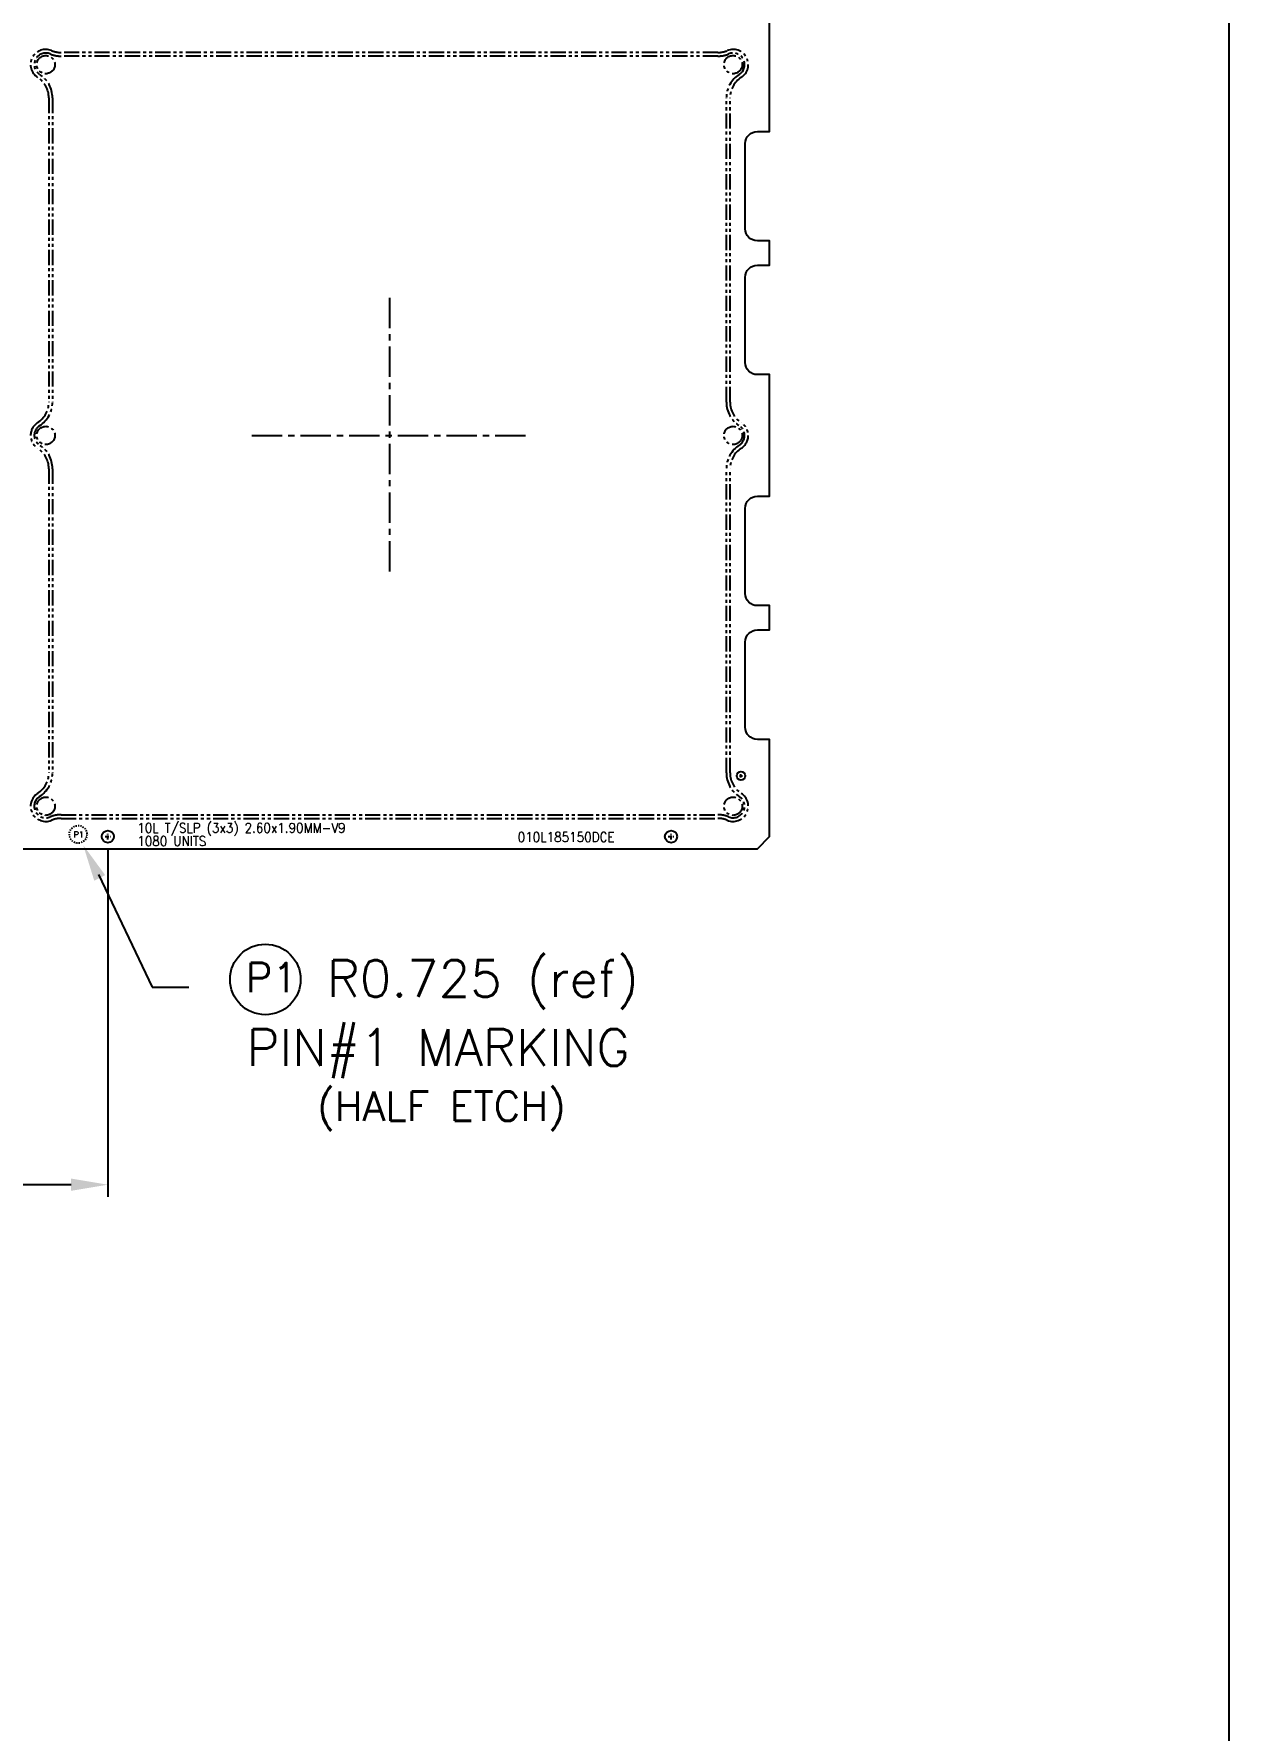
# Model space of a CAD drawing. Extents: x -347 to 20, y -460 to 3.
# Drawn here: x -116 to -17.7, y -216.3 to -76.8 of the extents above; entities that cross this region are included whole.
import ezdxf

# ---------------------------------------------------------------- set-up
doc = ezdxf.new("R2010")
doc.units = 0
doc.header["$MEASUREMENT"] = 0
for name, pattern in [('CENTER', [50.8, 31.75, -6.35, 6.35, -6.35]), ('CENTERX2', [4, 2.5, -0.5, 0.5, -0.5]), ('HIDDEN', [0.375, 0.25, -0.125]), ('PHANTOM', [2.5, 1.25, -0.25, 0.25, -0.25, 0.25, -0.25])]:
    doc.linetypes.add(name, pattern=pattern)
for name, color, linetype in [('1', 7, 'CONTINUOUS'), ('1D', 4, 'CONTINUOUS'), ('TEMPLATE', 6, 'CONTINUOUS')]:
    doc.layers.add(name, color=color, linetype=linetype)
doc.styles.add('ROMANS', font='romans', dxfattribs={"width": 0.85, "height": 0.08})
doc.styles.add('simplex', font='SIMPLEX.SHX')

msp = doc.modelspace()

# ---------------------------------------------------------------- linework, layer by layer
at = {"layer": '1'}
msp.add_lwpolyline([(-304.4883, -143.8477), (-56.4883, -143.8477), (-55.4883, -142.8477), (-55.4883, -134.8477), (-56.4883, -134.8477, -0.41421356), (-57.4883, -133.8477), (-57.4883, -126.8477, -0.41421356), (-56.4883, -125.8477), (-55.4883, -125.8477), (-55.4883, -123.8477), (-56.4883, -123.8477, -0.41421356), (-57.4883, -122.8477), (-57.4883, -115.8477, -0.41421356), (-56.4883, -114.8477), (-55.4883, -114.8477), (-55.4883, -104.8477), (-56.4883, -104.8477, -0.41421356), (-57.4883, -103.8477), (-57.4883, -96.8477, -0.41421356), (-56.4883, -95.8477), (-55.4883, -95.8477), (-55.4883, -93.8477), (-56.4883, -93.8477, -0.41421356), (-57.4883, -92.8477), (-57.4883, -85.8477, -0.41421356), (-56.4883, -84.8477), (-55.4883, -84.8477), (-55.4883, -74.8477)], format="xyb", dxfattribs=at)
for centre, radius in [((-57.8383, -137.8477), 0.35), ((-109.8883, -142.8477), 0.5), ((-63.5883, -142.8477), 0.5)]:
    msp.add_circle(centre, radius, dxfattribs=at)
at = {"layer": '1D', "linetype": 'CENTERX2'}
for p, q in [((-86.7383, -98.5324), (-86.7383, -121.1629)), ((-98.0536, -109.8477), (-75.4231, -109.8477))]:
    msp.add_line(p, q, dxfattribs=at)
at = {"layer": '1D', "linetype": 'CENTER', "ltscale": 0.01}
for p, q in [((-57.9675, -137.8477), (-57.7092, -137.8477)), ((-57.8383, -137.9768), (-57.8383, -137.7185)), ((-110.1179, -142.8477), (-109.6587, -142.8477)), ((-109.8883, -143.0773), (-109.8883, -142.618)), ((-63.8179, -142.8477), (-63.3587, -142.8477)), ((-63.5883, -143.0773), (-63.5883, -142.618))]:
    msp.add_line(p, q, dxfattribs=at)
at = {"layer": '1D'}
for p, q in [((-109.8883, -143.8557), (-109.8883, -172.4848)), ((-110.645, -145.9764), (-106.2458, -155.2435)), ((-106.2458, -155.2435), (-103.2208, -155.2435)), ((-112.9133, -171.4768), (-172.9565, -171.4768))]:
    msp.add_line(p, q, dxfattribs=at)
at = {"layer": '1D', "color": 2, "linetype": 'PHANTOM'}
for points in [[(-59.7383, -78.3477), (-113.7383, -78.3477, -0.09901951), (-114.5076, -78.1938, 0.91665949), (-115.6614, -80.401, -0.25592414), (-114.7383, -82.0863), (-114.7383, -107.1091, -0.25592414), (-115.6614, -108.7944, 0.54772256), (-115.6614, -110.901, -0.25592414), (-114.7383, -112.5863), (-114.7383, -137.6091, -0.25592414), (-115.6614, -139.2944, 0.91665949), (-114.5076, -141.5015, -0.09901951), (-113.7383, -141.3477), (-59.7383, -141.3477, -0.09901951), (-58.9691, -141.5015, 0.91665949), (-57.8153, -139.2944, -0.25592414), (-58.7383, -137.6091), (-58.7383, -112.5863, -0.25592414), (-57.8153, -110.901, 0.54772256), (-57.8153, -108.7944, -0.25592414), (-58.7383, -107.1091), (-58.7383, -82.0863, -0.25592414), (-57.8153, -80.401, 0.91665949), (-58.9691, -78.1938, -0.09901951)], [(-59.7383, -78.6477), (-113.7383, -78.6477, -0.09901951), (-114.6229, -78.4707, 0.91665949), (-115.4999, -80.1482, -0.25592414), (-114.4383, -82.0863), (-114.4383, -107.1091, -0.25592414), (-115.4999, -109.0471, 0.54772256), (-115.4999, -110.6482, -0.25592414), (-114.4383, -112.5863), (-114.4383, -137.6091, -0.25592414), (-115.4999, -139.5471, 0.91665949), (-114.6229, -141.2246, -0.09901951), (-113.7383, -141.0477), (-59.7383, -141.0477, -0.09901951), (-58.8537, -141.2246, 0.91665949), (-57.9768, -139.5471, -0.25592414), (-59.0383, -137.6091), (-59.0383, -112.5863, -0.25592414), (-57.9768, -110.6482, 0.54772256), (-57.9768, -109.0471, -0.25592414), (-59.0383, -107.1091), (-59.0383, -82.0863, -0.25592414), (-57.9768, -80.1482, 0.91665949), (-58.8537, -78.4707, -0.09901951)]]:
    msp.add_lwpolyline(points, format="xyb", close=True, dxfattribs=at)
for centre in [(-114.9883, -79.3477), (-58.4883, -79.3477), (-114.9883, -109.8477), (-58.4883, -109.8477), (-114.9883, -140.3477), (-58.4883, -140.3477)]:
    msp.add_circle(centre, 0.75, dxfattribs=at)
at = {"layer": '1D', "linetype": 'HIDDEN', "ltscale": 0.2}
msp.add_circle((-112.3253, -142.6621), 0.725, dxfattribs=at)
at = {"layer": '1D'}
msp.add_circle((-96.9425, -154.5946), 2.9, dxfattribs=at)
for points in [[(-111.0065, -146.4696), (-111.9163, -143.5409), (-110.1058, -146.0162)], [(-112.9133, -170.9726), (-112.9133, -171.9809), (-109.8883, -171.4768)]]:
    msp.add_solid(points, dxfattribs=at)
at = {"layer": 'TEMPLATE', "color": 6}
msp.add_lwpolyline([(-346.8834, 3.1136), (-346.8834, -460.3842), (-17.7153, -460.3842), (-17.7153, 3.1136)], close=True, dxfattribs=at)

# ---------------------------------------------------------------- texts
at = {"layer": '1D', "style": 'ROMANS', "width": 0.9}
for s, p in [('10L T/SLP (3x3) 2.60x1.90MM-V9', (-107.4707, -142.5294)), ('1080 UNITS', (-107.4707, -143.6137)), ('010L185150DCE', (-76.1922, -143.2822))]:
    msp.add_text(s, height=0.8, dxfattribs=at).set_placement(p)
at = {"layer": '1D', "linetype": 'HIDDEN', "ltscale": 0.2, "style": 'ROMANS'}
msp.add_text('P1', height=0.5, dxfattribs=at).set_placement((-112.7263, -142.9262))
at = {"layer": '1D', "style": 'simplex'}
for s, height, p in [('P1', 2.42, (-98.5465, -155.6509)), ('R0.725 (ref)', 3.025, (-91.895, -156.0227)), ('PIN#1 MARKING', 3.025, (-98.4944, -161.707)), ('(HALF ETCH)', 2.42, (-92.6774, -166.2303))]:
    msp.add_text(s, height=height, dxfattribs=at).set_placement(p)

doc.saveas('drawing.dxf')
